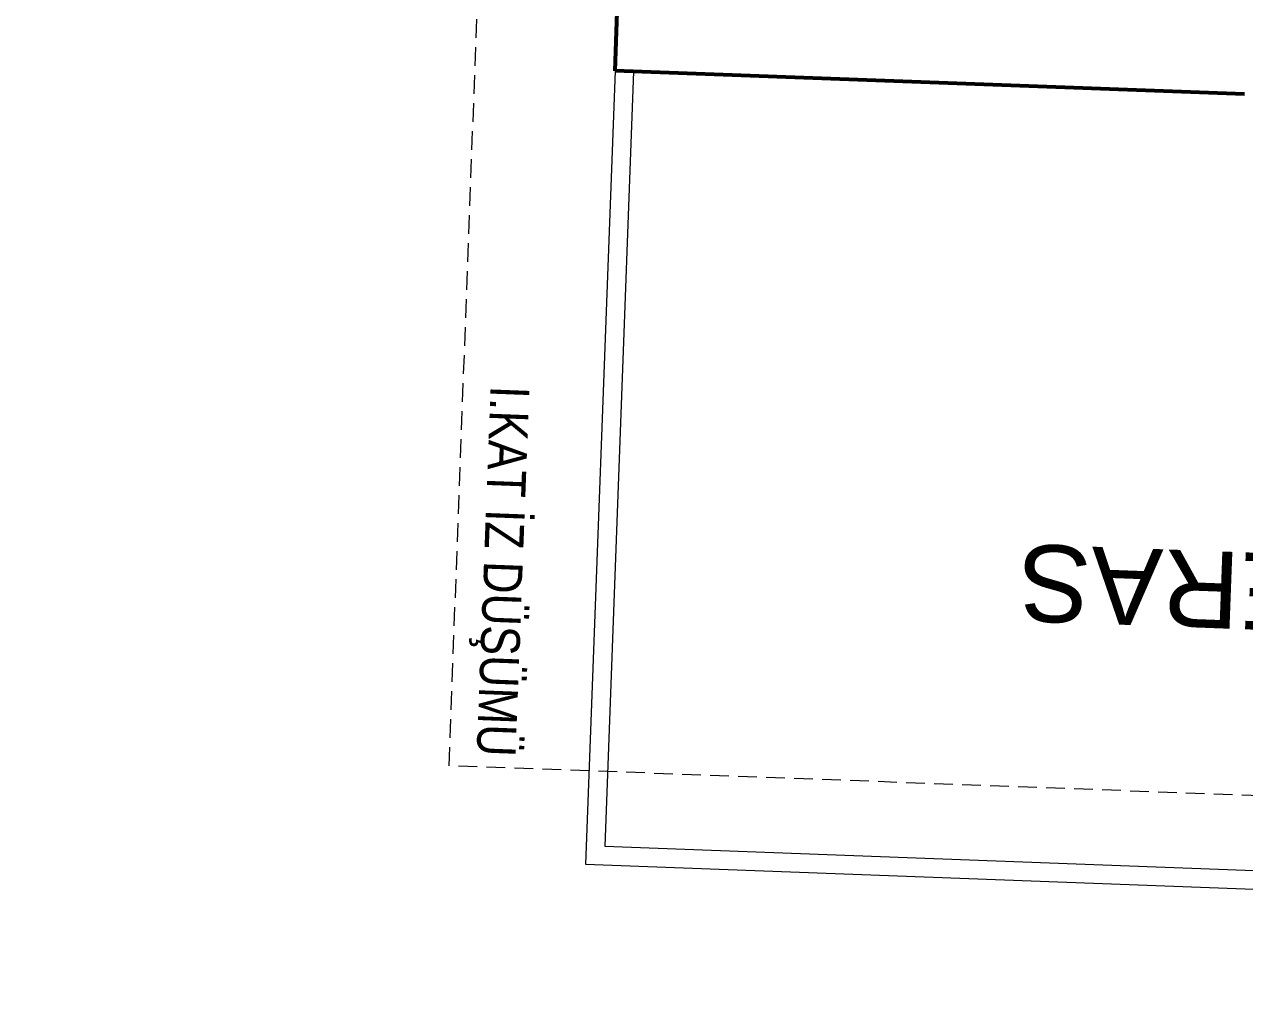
# Model space of a CAD drawing. Header units: centimetres. Extents: x 63871 to 181827, y -95930 to 42199.
# Drawn here: x 152079.5 to 152340.9, y 25328.1 to 25537.6 of the extents above; entities that cross this region are included whole.
import ezdxf

# ---------------------------------------------------------------- set-up
doc = ezdxf.new("R2010")
doc.units = ezdxf.units.CM
doc.linetypes.add('11-021_500-SatisOfisi_220512$0${ Diamond }', pattern=[12, 4, -2, 2, 2, -2])
for name, color, linetype, lineweight in [('A-AREA-IDEN', 7, 'Continuous', 9), ('A-FLOR-HRAL', 11, 'Continuous', 9), ('A-WALL', 12, 'Continuous', 50), ('ARM_Pen_No__252', 8, 'Continuous', 18), ('İz DÜŞÜMÜ', 7, '11-021_500-SatisOfisi_220512$0${ Diamond }', 18), ('OLUK', 222, 'Continuous', 15)]:
    doc.layers.add(name, color=color, linetype=linetype, lineweight=lineweight)
doc.styles.add('Arial', font='Arial.ttf', dxfattribs={"height": 250})
doc.styles.add('MtXpl_Arial_Narrow_1', font='')
doc.styles.get('MtXpl_Arial_Narrow_1').set_extended_font_data('Arial Narrow')

# ---------------------------------------------------------------- blocks, each defined once
blk = doc.blocks.new('HRD')
at = {"layer": 'ARM_Pen_No__252'}
h = blk.add_hatch(dxfattribs=at)
h.set_pattern_fill('AR-B816', color=256, scale=0.09)
h.set_pattern_definition([(0, (-39959.2, 0), (0, 18.288), []), (90, (-39959.2, 0), (-18.288, 18.288), [18.288, -18.288])])
h.paths.add_polyline_path([(154149.63, 35592.48), (154149.63, 35503.48), (154219.63, 35503.48), (154219.63, 35483.24), (154324.63, 35483.24), (154324.63, 35692.48), (154369.63, 35692.48), (154369.63, 35927.48), (154369.63, 35927.48), (154369.63, 36097.48), (154369.63, 36177.48), (154254.63, 36177.48), (153954.63, 36177.48), (153839.63, 36177.48), (153839.63, 35897.6), (153869.63, 35897.54), (153869.63, 35882.48), (154019.63, 35882.48), (154019.63, 35872.48), (154019.63, 35833.25, -0.444416), (154030.45, 35823.48, -0.444416), (154019.63, 35813.72), (154019.63, 35773.48), (153939.63, 35773.48), (153939.63, 35692.48), (154019.63, 35692.48), (154019.63, 35687.48), (154019.63, 35633.7), (154020.63, 35632.93), (154019.63, 35631.47), (154019.63, 35592.48), (154019.63, 35582.48), (153989.63, 35582.48), (153989.63, 35577.48), (153989.63, 35497.48), (153989.63, 35437.48), (153994.63, 35437.48), (154094.63, 35437.48), (154139.63, 35437.48), (154139.63, 35592.48)])
at = {"layer": 'A-FLOR-HRAL'}
for p, q in [((154389.63, 36367.48), (153819.63, 36367.48)), ((154389.63, 36197.48), (154389.63, 36367.48)), ((154385.63, 36363.48), (153823.63, 36363.48)), ((154385.63, 36197.48), (154385.63, 36363.48))]:
    blk.add_line(p, q, dxfattribs=at)
at = {"layer": 'A-WALL', "lineweight": 53}
for p, q in [((154254.63, 36197.48), (154389.63, 36197.48)), ((154389.63, 36197.48), (154389.63, 36097.48))]:
    blk.add_line(p, q, dxfattribs=at)
at = {"layer": 'İz DÜŞÜMÜ'}
blk.add_lwpolyline([(153819.63, 36347.48), (154419.63, 36347.49), (154419.63, 35292.49), (154159.63, 35292.49), (154159.63, 35357.48), (153819.63, 35357.48), (153819.63, 36347.48)], dxfattribs=at)
at = {"style": 'MtXpl_Arial_Narrow_1'}
blk.add_text('I.KAT İZ DÜŞÜMÜ', height=8.316, rotation=89.957, dxfattribs=at).set_placement((154413.75, 36265.76))
at = {"layer": 'A-AREA-IDEN', "insert": (154221.71, 36311.97), "char_height": 16.4692, "width": 224.1999, "attachment_point": 2, "line_spacing_factor": 0.941778, "style": 'Arial'}
blk.add_mtext('ZEMİN TERAS', dxfattribs=at)
blk = doc.blocks.new('yerleşim planı')
at = {"layer": 'ARM_Pen_No__252'}
h = blk.add_hatch(dxfattribs=at)
h.set_pattern_fill('AR-HBONE', color=256, scale=0.51)
h.set_pattern_definition([(45, (-177987.134, -15156.517), (0, 73.27889), [155.448, -51.816]), (135, (-177950.495, -15119.877), (7e-15, 73.27889), [155.448, -51.816])])
h.paths.add_polyline_path([(-2142.28, 12350.54), (-6158.02, 12350.54), (-5113.15, 15429.31), (-2007.04, 15429.31)], flags=16)
h.paths.add_polyline_path([(-2155.45, 12050.81), (-2289.18, 9006.52), (-7230.37, 9110.99), (-6232.66, 12050.81)], flags=16)
h.paths.add_polyline_path([(-1993.99, 15726.33), (-2007.04, 15429.31), (-5113.15, 15429.31), (-2392.44, 23446.06), (-2901.07, 23669.61), (-7833.02, 9123.73), (-10553.48, 9181.25), (-10718.93, 8734.63), (588.09, 8496.02), (607.89, 8945.26), (-1738.17, 8994.87), (-1127.77, 22890.2), (-1668.84, 23128.02), (-1970.99, 15726.33)])
at = {"rotation": 177.873189238168}
blk.add_blockref('HRD', (151403.82, 39788.01, 0), dxfattribs=at)

msp = doc.modelspace()

# ---------------------------------------------------------------- block references
at = {"layer": 'OLUK'}
msp.add_blockref('yerleşim planı', (156428.79, 16182.58), dxfattribs=at)

doc.saveas('drawing.dxf')
